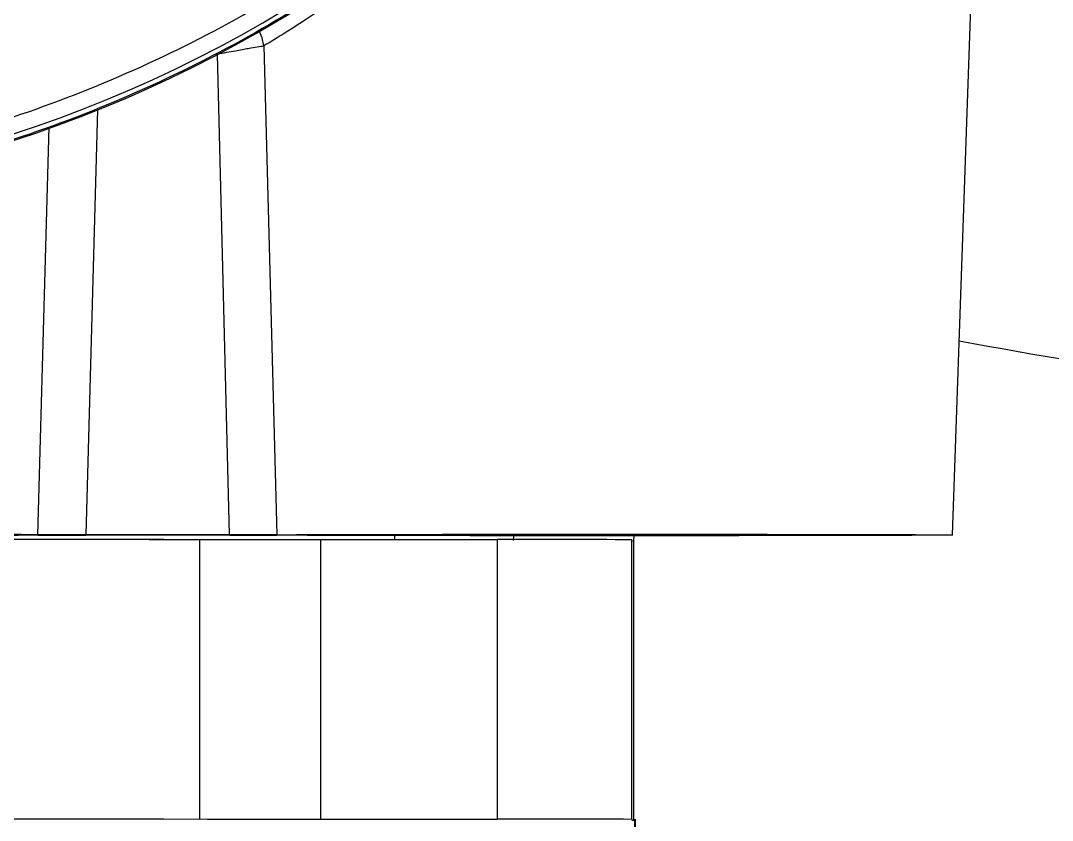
# Model space of a CAD drawing. Header units: millimetres. Extents: x 2344 to 4024, y 1094 to 2282.
# Drawn here: x 3563.4 to 3626.2, y 1909 to 1957.6 of the extents above; entities that cross this region are included whole.
import ezdxf

# ---------------------------------------------------------------- set-up
doc = ezdxf.new("R2010")
doc.units = ezdxf.units.MM
doc.layers.add('粗实线', color=7, linetype='Continuous', lineweight=40)

msp = doc.modelspace()

# ---------------------------------------------------------------- linework, layer by layer
at = {"color": 7, "linetype": 'Continuous', "lineweight": 25}
for p, q in [((3620.096, 1926.345), (3623.345, 2019.381)), ((3576.144, 1926.354), (3575.4, 1955.586)), ((3578.227, 1956.089), (3579.011, 1926.358)), ((3568.1, 1952.212), (3567.396, 1926.354)), ((3564.481, 1926.359), (3565.172, 1951.15)), ((3576.144, 1926.354), (3567.396, 1926.354)), ((3576.144, 1926.337), (3567.396, 1926.337)), ((3574.331, 1909.076), (3574.331, 1926.076)), ((3581.658, 1926.07), (3581.658, 1909.07)), ((3581.658, 1926.07), (3592.408, 1926.07)), ((3586.179, 1926.07), (3586.195, 1926.31)), ((3592.408, 1926.07), (3592.408, 1909.07)), ((3593.397, 1926.302), (3593.392, 1926.019)), ((3600.606, 1909.053), (3600.606, 1926.053)), ((3600.728, 1925.999), (3600.749, 1926.301)), ((3600.606, 1926.002), (3600.728, 1925.999)), ((3600.728, 1908.999), (3600.728, 1925.999)), ((3574.331, 1909.076), (3574.339, 1909.076)), ((3581.658, 1909.07), (3592.408, 1909.07)), ((3600.606, 1909.002), (3600.728, 1908.999))]:
    msp.add_line(p, q, dxfattribs=at)
at = {"color": 7, "linetype": 'Continuous', "lineweight": 25, "flags": 128}
for points in [[(3578.227, 1956.089), (3578.125, 1956.575), (3577.951, 1956.959)], [(3553.982, 1926.103), (3556.818, 1926.101), (3559.589, 1926.098), (3562.285, 1926.095), (3564.897, 1926.092), (3567.417, 1926.089), (3569.834, 1926.085), (3572.142, 1926.081), (3574.331, 1926.076)], [(3553.982, 1909.103), (3556.818, 1909.101), (3559.589, 1909.098), (3562.285, 1909.095), (3564.897, 1909.092), (3567.417, 1909.089), (3569.834, 1909.085), (3572.142, 1909.081), (3574.331, 1909.076)], [(3553.982, 1909.103), (3556.818, 1909.101), (3559.589, 1909.098), (3562.285, 1909.095), (3564.897, 1909.092), (3567.417, 1909.089), (3569.834, 1909.085), (3572.142, 1909.081), (3574.331, 1909.076)]]:
    msp.add_lwpolyline(points, dxfattribs=at)
at = {"color": 7, "linetype": 'Continuous', "lineweight": 25}
msp.add_circle((3538.151, 2026.774), 71.5, dxfattribs=at)
for centre, radius, start, end in [((3538.151, 2026.772), 80, 280.30604, 349.69383), ((3538.228, 2026.4), 80, 281.36448, 349.47139), ((3738.051, 2584.44), 656.897, 259.692209, 264.621686), ((3581.048, 5470.827), 3544.757, 269.891426, 270.009859), ((3594.606, 1016.662), 909.411, 89.621935, 90.138469), ((3581.048, 5453.827), 3544.757, 269.891426, 270.009859), ((3581.05, 5456.83), 3547.76, 269.891621, 270.009825), ((3594.605, 999.662), 909.411, 89.621935, 90.138469)]:
    msp.add_arc(centre, radius, start, end, dxfattribs=at)
for points, knots in [([(3552.285, 1949.049), (3554.781, 1949.575), (3559.818, 1950.638), (3567.195, 1953.176), (3574.437, 1956.446), (3581.416, 1960.508), (3588.019, 1965.32), (3594.113, 1970.812), (3599.605, 1976.906), (3604.417, 1983.509), (3608.48, 1990.488), (3611.749, 1997.73), (3614.288, 2005.107), (3615.35, 2010.145), (3615.876, 2012.641)], [0, 0, 0, 0, 0.079959, 0.161371, 0.244142, 0.328893, 0.414217, 0.5, 0.585778, 0.671102, 0.755858, 0.838624, 0.920039, 1, 1, 1, 1]), ([(3598.208, 1973.532), (3597.791, 1972.992), (3596.149, 1970.86), (3593.659, 1968.273), (3591.031, 1965.713), (3589.215, 1964.073), (3587.498, 1962.614), (3585.567, 1961.068), (3583.453, 1959.492), (3581.315, 1958.021), (3579.487, 1956.849), (3578.647, 1956.342), (3578.227, 1956.089)], [0, 0, 0, 0, 0.062604, 0.247082, 0.331604, 0.410965, 0.484873, 0.5577, 0.669911, 0.780381, 0.890079, 1, 1, 1, 1]), ([(3575.4, 1955.586), (3575.778, 1955.658), (3576.453, 1955.785), (3577.269, 1955.932), (3577.879, 1956.038), (3578.107, 1956.071), (3578.227, 1956.089)], [0, 0, 0, 0, 0.305834, 0.546571, 0.761466, 1, 1, 1, 1]), ([(3554.076, 1926.102), (3555.918, 1926.1), (3559.601, 1926.097), (3564.785, 1926.091), (3569.597, 1926.084), (3573.325, 1926.077), (3575.237, 1926.072), (3575.869, 1926.071)], [0, 0, 0, 0, 0.222507, 0.445014, 0.667522, 0.890029, 1, 1, 1, 1]), ([(3567.396, 1926.354), (3567.062, 1926.354), (3566.395, 1926.354), (3565.509, 1926.355), (3564.809, 1926.357), (3564.59, 1926.358), (3564.481, 1926.359)], [0, 0, 0, 0, 0.249845, 0.499878, 0.750483, 1, 1, 1, 1]), ([(3564.481, 1926.332), (3564.59, 1926.333), (3564.809, 1926.334), (3565.509, 1926.336), (3566.395, 1926.337), (3567.062, 1926.337), (3567.396, 1926.337)], [0, 0, 0, 0, 0.249517, 0.500122, 0.750155, 1, 1, 1, 1]), ([(3579.011, 1926.358), (3578.89, 1926.358), (3578.648, 1926.357), (3577.955, 1926.355), (3577.1, 1926.354), (3576.462, 1926.354), (3576.144, 1926.354)], [0, 0, 0, 0, 0.249645, 0.500108, 0.750039, 1, 1, 1, 1]), ([(3576.144, 1926.337), (3576.462, 1926.337), (3577.099, 1926.337), (3577.954, 1926.336), (3578.648, 1926.334), (3578.89, 1926.333), (3579.011, 1926.332)], [0, 0, 0, 0, 0.249647, 0.50011, 0.750041, 1, 1, 1, 1])]:
    msp.add_open_spline(points, degree=3, knots=knots, dxfattribs=at)
for points in [[(3616.881, 2011.856), (3616.317, 2009.241), (3615.187, 2004.011), (3612.508, 1996.432), (3609.139, 1989.144), (3605.043, 1982.234), (3600.279, 1975.767), (3594.891, 1969.81), (3588.934, 1964.422), (3582.468, 1959.659), (3575.557, 1955.563), (3568.269, 1952.194), (3560.69, 1949.515), (3555.46, 1948.385), (3552.845, 1947.821)], [(3564.481, 1926.359), (3564.06, 1926.362), (3563.217, 1926.368), (3561.063, 1926.377), (3558.327, 1926.384), (3555.019, 1926.391), (3551.248, 1926.396), (3547.114, 1926.4), (3542.734, 1926.403), (3538.228, 1926.404), (3533.722, 1926.403), (3529.341, 1926.4), (3525.208, 1926.397), (3521.436, 1926.391), (3518.128, 1926.385), (3515.392, 1926.377), (3513.239, 1926.368), (3512.396, 1926.362), (3511.975, 1926.359)], [(3564.481, 1926.332), (3564.06, 1926.329), (3563.217, 1926.323), (3561.063, 1926.314), (3558.327, 1926.307), (3555.019, 1926.3), (3551.248, 1926.295), (3547.114, 1926.291), (3542.734, 1926.288), (3538.228, 1926.288), (3533.722, 1926.288), (3529.341, 1926.291), (3525.208, 1926.295), (3521.436, 1926.3), (3518.128, 1926.307), (3515.392, 1926.314), (3513.239, 1926.323), (3512.396, 1926.329), (3511.975, 1926.332)], [(3579.011, 1926.358), (3579.436, 1926.361), (3580.285, 1926.366), (3582.323, 1926.373), (3584.843, 1926.379), (3587.826, 1926.384), (3591.161, 1926.387), (3594.747, 1926.389), (3598.469, 1926.39), (3602.212, 1926.39), (3605.856, 1926.388), (3609.288, 1926.385), (3612.398, 1926.38), (3615.087, 1926.375), (3617.275, 1926.368), (3618.878, 1926.361), (3619.904, 1926.353), (3620.032, 1926.348), (3620.096, 1926.345)], [(3620.096, 1926.345), (3620.032, 1926.343), (3619.904, 1926.337), (3618.878, 1926.329), (3617.275, 1926.322), (3615.087, 1926.316), (3612.398, 1926.31), (3609.288, 1926.306), (3605.856, 1926.302), (3602.212, 1926.301), (3598.469, 1926.3), (3594.747, 1926.301), (3591.161, 1926.303), (3587.826, 1926.307), (3584.843, 1926.312), (3582.323, 1926.318), (3580.285, 1926.325), (3579.436, 1926.33), (3579.011, 1926.332)], [(3585.096, 1926.345), (3585.148, 1926.347), (3585.252, 1926.351), (3586.085, 1926.357), (3587.379, 1926.362), (3589.133, 1926.367), (3591.268, 1926.37), (3593.704, 1926.373), (3596.347, 1926.375), (3599.096, 1926.375), (3601.845, 1926.375), (3604.488, 1926.373), (3606.924, 1926.37), (3609.059, 1926.367), (3610.813, 1926.362), (3612.107, 1926.357), (3612.94, 1926.351), (3613.044, 1926.347), (3613.096, 1926.345)], [(3613.096, 1926.345), (3613.044, 1926.343), (3612.94, 1926.339), (3612.107, 1926.334), (3610.813, 1926.328), (3609.059, 1926.324), (3606.924, 1926.32), (3604.488, 1926.317), (3601.845, 1926.316), (3599.096, 1926.315), (3596.347, 1926.316), (3593.704, 1926.317), (3591.268, 1926.32), (3589.133, 1926.324), (3587.379, 1926.329), (3586.085, 1926.334), (3585.252, 1926.339), (3585.148, 1926.343), (3585.096, 1926.345)]]:
    msp.add_open_spline(points, degree=3, dxfattribs=at)
at = {"layer": '粗实线', "linetype": 'ByBlock'}
msp.add_line((3600.801, 1890.819), (3600.801, 1909.061), dxfattribs=at)

doc.saveas('drawing.dxf')
